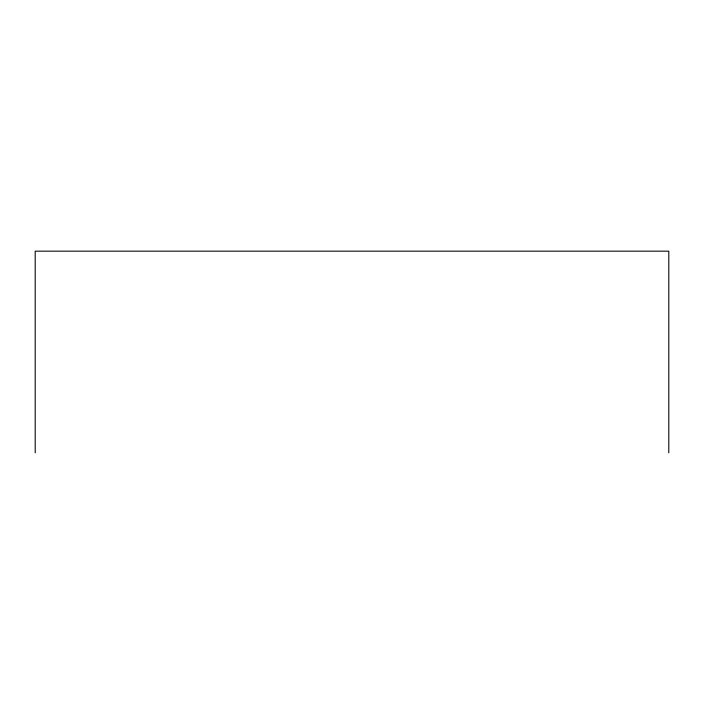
<?xml version="1.0" encoding="UTF-8"?>
<svg xmlns="http://www.w3.org/2000/svg" width="704" height="704" viewBox="0 0 704 704"><rect width="100%" height="100%" fill="white"/><g stroke="black" fill="none" stroke-linecap="round" stroke-linejoin="round"><path stroke-width="1.06" d="M668.8 452.83L668.8 251.17L35.2 251.17L35.2 452.83"/></g></svg>
